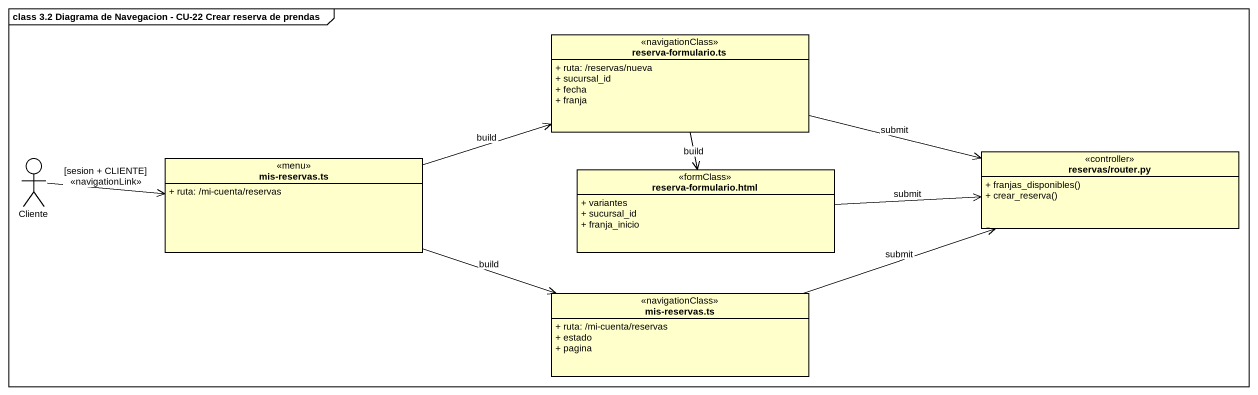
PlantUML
@startuml
mainframe class 3.2 Diagrama de Navegacion - CU-22 Crear reserva de prendas
allowmixing
hide circle
hide empty members
skinparam classAttributeIconSize 0
class "reserva-formulario.ts" as reserva_formulario_ts <<navigationClass>> {
  + ruta: /reservas/nueva
  + sucursal_id
  + fecha
  + franja
}
actor Cliente
class "mis-reservas.ts" as mis_reservas_ts <<menu>> {
  + ruta: /mi-cuenta/reservas
}
class "reserva-formulario.html" as reserva_formulario_html <<formClass>> {
  + variantes
  + sucursal_id
  + franja_inicio
}
class "reservas/router.py" as reservas_router_py <<controller>> {
  + franjas_disponibles()
  + crear_reserva()
}
class "mis-reservas.ts" as mis_reservas_ts_2 <<navigationClass>> {
  + ruta: /mi-cuenta/reservas
  + estado
  + pagina
}
reserva_formulario_ts --> reserva_formulario_html : build
reserva_formulario_ts -right-> reservas_router_py : submit
Cliente -right-> mis_reservas_ts : [sesion + CLIENTE]\n<<navigationLink>>
mis_reservas_ts -right-> reserva_formulario_ts : build
mis_reservas_ts -right-> mis_reservas_ts_2 : build
reserva_formulario_html -right-> reservas_router_py : submit
mis_reservas_ts_2 -right-> reservas_router_py : submit
@enduml
